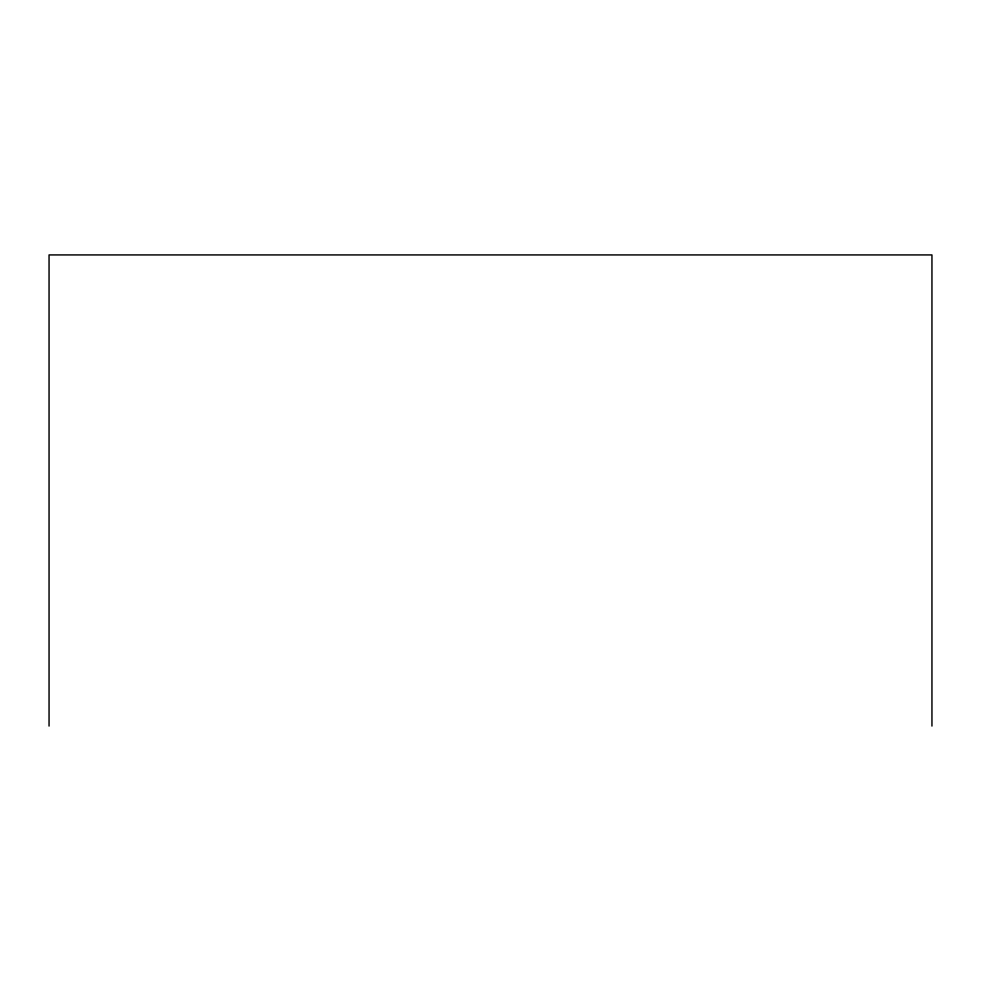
<?xml version="1.0" encoding="UTF-8"?>
<svg xmlns="http://www.w3.org/2000/svg" width="981" height="981" viewBox="0 0 981 981"><rect width="100%" height="100%" fill="white"/><g stroke="black" fill="none" stroke-linecap="round" stroke-linejoin="round"><path stroke-width="1.47" d="M931.95 726.075L931.95 254.925L49.05 254.925L49.05 726.075"/></g></svg>
